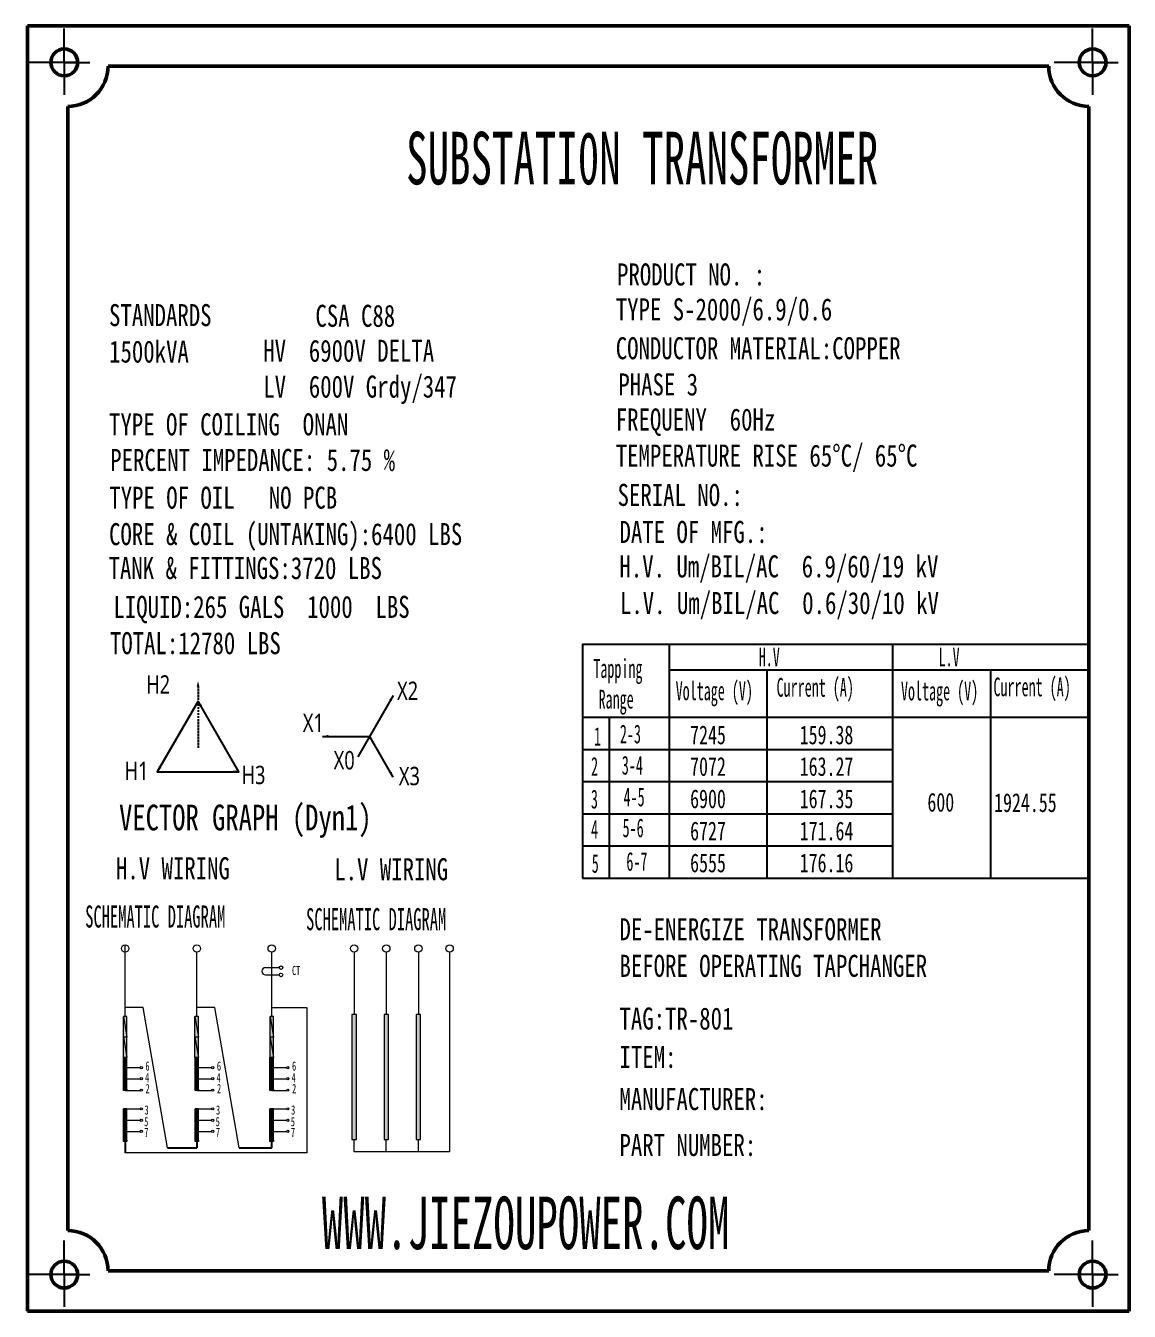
# Model space of a CAD drawing. Header units: millimetres. Extents: x 834 to 15818, y 1166 to 7882.
# Drawn here: x 11311 to 15818, y 1865 to 7115 of the extents above; entities that cross this region are included whole.
import ezdxf

# ---------------------------------------------------------------- set-up
doc = ezdxf.new("R2010")
doc.units = ezdxf.units.MM
doc.header["$LTSCALE"] = 13
for name, pattern in [('ACAD_ISO03W100', [1.18, 0.47, -0.71]), ('ACAD_ISO04W100', [30, 24, -3, 0, -3]), ('CENTERX2', [101.6, 63.5, -12.7, 12.7, -12.7]), ('HIDDEN', [9.525, 6.35, -3.175])]:
    doc.linetypes.add(name, pattern=pattern)
for name, color, linetype in [('2', 3, 'Continuous'), ('4', 2, 'HIDDEN'), ('HYJ1', 6, 'ACAD_ISO04W100'), ('HYJ3', 4, 'Continuous')]:
    doc.layers.add(name, color=color, linetype=linetype)
for name, color, linetype, lineweight in [('2-0.13', 3, 'Continuous', 13), ('标注、文本', 3, 'Continuous', 25), ('铁心', 3, 'Continuous', 0)]:
    doc.layers.add(name, color=color, linetype=linetype, lineweight=lineweight)
doc.styles.add('11', font='')
doc.styles.add('宋体', font='', dxfattribs={"width": 0.6})
doc.styles.get('11').set_extended_font_data('FangSong_GB2312')
doc.styles.get('宋体').set_extended_font_data('Microsoft YaHei')

msp = doc.modelspace()

# ---------------------------------------------------------------- hatches: boundary and pattern name
at = {"layer": '铁心'}
h = msp.add_hatch(color=256, dxfattribs=at)
h.dxf.hatch_style = 1
h.paths.add_polyline_path([(11723.934, 3068.451), (11709.689, 3068.451), (11723.934, 2985.119)])
h.paths.add_polyline_path([(11709.689, 3068.451), (11723.934, 2985.119), (11709.689, 2985.119)])
h = msp.add_hatch(color=256, dxfattribs=at)
h.dxf.hatch_style = 1
h.paths.add_polyline_path([(12016.306, 3068.451), (12002.061, 3068.451), (12016.306, 2985.119)])
h.paths.add_polyline_path([(12002.061, 3068.451), (12016.306, 2985.119), (12002.061, 2985.119)])
h = msp.add_hatch(color=256, dxfattribs=at)
h.dxf.hatch_style = 1
h.paths.add_polyline_path([(12323.048, 3068.451), (12308.803, 3068.451), (12323.048, 2985.119)])
h.paths.add_polyline_path([(12308.803, 3068.451), (12323.048, 2985.119), (12308.803, 2985.119)])
h = msp.add_hatch(color=256, dxfattribs=at)
h.dxf.hatch_style = 1
h.paths.add_polyline_path([(12661.329, 3076.795), (12642.62, 3076.795), (12642.62, 2567.235), (12661.329, 2567.235)])
h = msp.add_hatch(color=256, dxfattribs=at)
h.dxf.hatch_style = 1
h.paths.add_polyline_path([(12793.072, 3076.795), (12774.363, 3076.795), (12774.363, 2567.235), (12793.072, 2567.235)])
h = msp.add_hatch(color=256, dxfattribs=at)
h.dxf.hatch_style = 1
h.paths.add_polyline_path([(12923.931, 3076.795), (12905.222, 3076.795), (12905.222, 2567.235), (12923.931, 2567.235)])
h = msp.add_hatch(color=256, dxfattribs=at)
h.dxf.hatch_style = 1
h.paths.add_polyline_path([(11723.934, 2985.119), (11709.689, 2985.119), (11723.934, 2901.787)])
h.paths.add_polyline_path([(11709.689, 2985.119), (11723.934, 2901.787), (11709.689, 2901.787)])
h = msp.add_hatch(color=256, dxfattribs=at)
h.dxf.hatch_style = 1
h.paths.add_polyline_path([(12016.306, 2985.119), (12002.061, 2985.119), (12016.306, 2901.787)])
h.paths.add_polyline_path([(12002.061, 2985.119), (12016.306, 2901.787), (12002.061, 2901.787)])
h = msp.add_hatch(color=256, dxfattribs=at)
h.dxf.hatch_style = 1
h.paths.add_polyline_path([(12323.048, 2985.119), (12308.803, 2985.119), (12323.048, 2901.787)])
h.paths.add_polyline_path([(12308.803, 2985.119), (12323.048, 2901.787), (12308.803, 2901.787)])
h = msp.add_hatch(color=256, dxfattribs=at)
h.dxf.hatch_style = 1
h.paths.add_polyline_path([(11723.934, 2901.074), (11709.689, 2901.074), (11723.934, 2767.173)])
h.paths.add_polyline_path([(11709.689, 2901.074), (11723.934, 2767.173), (11709.689, 2767.173)])
h = msp.add_hatch(color=256, dxfattribs=at)
h.dxf.hatch_style = 1
h.paths.add_polyline_path([(11720.373, 2901.074), (11713.25, 2901.074), (11720.373, 2767.173)])
h.paths.add_polyline_path([(11713.25, 2901.074), (11720.373, 2767.173), (11713.25, 2767.173)])
h = msp.add_hatch(color=256, dxfattribs=at)
h.dxf.hatch_style = 1
h.paths.add_polyline_path([(12016.662, 2901.074), (12002.417, 2901.074), (12016.662, 2767.173)])
h.paths.add_polyline_path([(12002.417, 2901.074), (12016.662, 2767.173), (12002.417, 2767.173)])
h = msp.add_hatch(color=256, dxfattribs=at)
h.dxf.hatch_style = 1
h.paths.add_polyline_path([(12013.101, 2901.074), (12005.978, 2901.074), (12013.101, 2767.173)])
h.paths.add_polyline_path([(12005.978, 2901.074), (12013.101, 2767.173), (12005.978, 2767.173)])
h = msp.add_hatch(color=256, dxfattribs=at)
h.dxf.hatch_style = 1
h.paths.add_polyline_path([(12322.692, 2901.074), (12308.447, 2901.074), (12322.692, 2767.173)])
h.paths.add_polyline_path([(12308.447, 2901.074), (12322.692, 2767.173), (12308.447, 2767.173)])
h = msp.add_hatch(color=256, dxfattribs=at)
h.dxf.hatch_style = 1
h.paths.add_polyline_path([(12319.13, 2901.074), (12312.008, 2901.074), (12319.13, 2767.173)])
h.paths.add_polyline_path([(12312.008, 2901.074), (12319.13, 2767.173), (12312.008, 2767.173)])
h = msp.add_hatch(color=256, dxfattribs=at)
h.dxf.hatch_style = 1
h.paths.add_polyline_path([(11723.934, 2692.388), (11709.689, 2692.388), (11723.934, 2558.486)])
h.paths.add_polyline_path([(11709.689, 2692.388), (11723.934, 2558.486), (11709.689, 2558.486)])
h = msp.add_hatch(color=256, dxfattribs=at)
h.dxf.hatch_style = 1
h.paths.add_polyline_path([(11720.373, 2692.388), (11713.25, 2692.388), (11720.373, 2558.486)])
h.paths.add_polyline_path([(11713.25, 2692.388), (11720.373, 2558.486), (11713.25, 2558.486)])
h = msp.add_hatch(color=256, dxfattribs=at)
h.dxf.hatch_style = 1
h.paths.add_polyline_path([(12016.662, 2692.388), (12002.417, 2692.388), (12016.662, 2558.486)])
h.paths.add_polyline_path([(12002.417, 2692.388), (12016.662, 2558.486), (12002.417, 2558.486)])
h = msp.add_hatch(color=256, dxfattribs=at)
h.dxf.hatch_style = 1
h.paths.add_polyline_path([(12013.101, 2692.388), (12005.978, 2692.388), (12013.101, 2558.486)])
h.paths.add_polyline_path([(12005.978, 2692.388), (12013.101, 2558.486), (12005.978, 2558.486)])
h = msp.add_hatch(color=256, dxfattribs=at)
h.dxf.hatch_style = 1
h.paths.add_polyline_path([(12322.692, 2692.388), (12308.447, 2692.388), (12322.692, 2558.486)])
h.paths.add_polyline_path([(12308.447, 2692.388), (12322.692, 2558.486), (12308.447, 2558.486)])
h = msp.add_hatch(color=256, dxfattribs=at)
h.dxf.hatch_style = 1
h.paths.add_polyline_path([(12319.13, 2692.388), (12312.008, 2692.388), (12319.13, 2558.486)])
h.paths.add_polyline_path([(12312.008, 2692.388), (12319.13, 2558.486), (12312.008, 2558.486)])

# ---------------------------------------------------------------- linework, layer by layer
at = {"layer": '2'}
for points in [[(12014.793, 4438.522, 0, 11.558, 0), (12014.793, 4415.406, 11.558, 11.558, 0)], [(12014.793, 4356.555, 0, 11.558, 0), (12026.351, 4336.536, 11.558, 11.558, 0)], [(12812.146, 4379.984, 0, 11.558, 0), (12800.588, 4359.965, 11.558, 11.558, 0)], [(12523.199, 4213.16, 0, 11.558, 0), (12546.315, 4213.16, 11.558, 11.558, 0)], [(11847.969, 4067.608, 0, 11.558, 0), (11859.527, 4087.627, 11.558, 11.558, 0)], [(12812.146, 4046.336, 0, 11.558, 0), (12800.588, 4066.355, 11.558, 11.558, 0)]]:
    msp.add_lwpolyline(points, format="xyseb", dxfattribs=at)
at = {"layer": '2', "linetype": 'ACAD_ISO03W100', "ltscale": 0.2}
msp.add_lwpolyline([(12014.793, 4415.406), (12014.793, 4163.924)], dxfattribs=at)
at = {"layer": '2'}
for points in [[(12812.146, 4379.984), (12667.673, 4129.748)], [(12523.199, 4213.16), (12715.83, 4213.16)], [(12812.146, 4046.336), (12715.83, 4213.16)]]:
    msp.add_lwpolyline(points, dxfattribs=at)
msp.add_lwpolyline([(12014.793, 4356.555), (11847.969, 4067.608), (12181.616, 4067.608)], close=True, dxfattribs=at)
at = {"layer": '2', "linetype": 'Continuous'}
msp.add_lwpolyline([(12181.616, 4067.608), (12158.501, 4067.608)], dxfattribs=at)
at = {"layer": '2-0.13'}
for p, q in [((14942.594, 4484.383), (15321.184, 4484.383)), ((13042.404, 3331.65), (13042.404, 2516.276)), ((13042.404, 2516.276), (12651.974, 2516.276))]:
    msp.add_line(p, q, dxfattribs=at)
for centre, radius in [((11716.812, 3346.613), 14.963), ((12009.539, 3346.613), 14.963), ((12315.569, 3346.613), 14.963), ((12651.974, 3346.613), 14.963), ((12783.717, 3346.613), 14.963), ((12914.577, 3346.613), 14.963), ((13042.404, 3346.613), 14.963), ((12353.538, 3268.6), 7.481), ((12353.538, 3238.943), 7.481)]:
    msp.add_circle(centre, radius, dxfattribs=at)
at = {"layer": 'HYJ1', "linetype": 'CENTERX2'}
for p, q in [((11468.22, 6965.309), (11468.22, 7104.531)), ((15668.22, 6965.309), (15668.22, 7104.531)), ((11468.22, 6965.309), (11310.95, 6965.309)), ((11523.097, 6965.309), (11468.22, 6965.309)), ((11468.22, 6965.309), (11573.047, 6965.309)), ((11468.22, 6965.309), (11468.22, 6833.335)), ((11468.22, 6965.309), (11468.22, 6910.432)), ((15668.22, 6965.309), (15510.95, 6965.309)), ((15723.097, 6965.309), (15668.22, 6965.309)), ((15668.22, 6965.309), (15773.047, 6965.309)), ((15668.22, 6965.309), (15668.22, 6833.335)), ((15668.22, 6965.309), (15668.22, 6910.432)), ((11468.22, 2015.309), (11468.22, 2154.531)), ((15668.22, 2015.309), (15668.22, 2154.531)), ((11468.22, 2015.309), (11310.95, 2015.309)), ((11523.097, 2015.309), (11468.22, 2015.309)), ((11468.22, 2015.309), (11573.047, 2015.309)), ((11468.22, 2015.309), (11468.22, 1883.335)), ((11468.22, 2015.309), (11468.22, 1960.432)), ((15668.22, 2015.309), (15510.95, 2015.309)), ((15723.097, 2015.309), (15668.22, 2015.309)), ((15668.22, 2015.309), (15773.047, 2015.309)), ((15668.22, 2015.309), (15668.22, 1883.335)), ((15668.22, 2015.309), (15668.22, 1960.432))]:
    msp.add_line(p, q, dxfattribs=at)
at = {"layer": 'HYJ3', "linetype": 'ByBlock', "lineweight": 50}
for p, q in [((15818.212, 7115.241), (11318.288, 7115.241)), ((11318.288, 7115.241), (11318.288, 1865.157)), ((15818.212, 1865.157), (15818.212, 7115.241)), ((15488.949, 6950.609), (11647.551, 6950.609)), ((11482.92, 6785.978), (11482.92, 2194.42)), ((15653.58, 2194.42), (15653.58, 6785.978)), ((11647.551, 2029.789), (15488.949, 2029.789)), ((15818.212, 1865.157), (11318.288, 1865.157))]:
    msp.add_line(p, q, dxfattribs=at)
for centre in [(11468.22, 6965.309), (15668.22, 6965.309), (11468.22, 2015.309), (15668.22, 2015.309)]:
    msp.add_circle(centre, 54.877, dxfattribs=at)
for centre, start, end in [((11482.92, 6950.609), 270, 0), ((15653.58, 6950.609), 180, 270), ((11482.92, 2029.789), 0, 90), ((15653.58, 2029.789), 90, 180)]:
    msp.add_arc(centre, 164.631, start, end, dxfattribs=at)
at = {"layer": '标注、文本'}
for p, q in [((13584.971, 4589.8), (13584.971, 3634.167)), ((13584.971, 4589.8), (13584.971, 3634.167)), ((13584.971, 4589.8), (15653.58, 4589.8)), ((13938.654, 4589.8), (13938.654, 3634.167)), ((14850.471, 4589.8), (14850.471, 3634.167)), ((15653.58, 4589.8), (15653.58, 3561.586)), ((13938.654, 4484.383), (14624.689, 4484.383)), ((14337.773, 4484.383), (14337.773, 3634.167)), ((14624.689, 4484.383), (15653.58, 4484.383)), ((15251.39, 4484.383), (15251.39, 3634.167)), ((13584.971, 4291.378), (15653.58, 4291.378)), ((13693.728, 4291.378), (13693.728, 3634.167)), ((13584.971, 4159.936), (14850.471, 4159.936)), ((13584.971, 4028.493), (14850.471, 4028.493)), ((13584.971, 3897.051), (14850.471, 3897.051)), ((13584.971, 3765.609), (14850.471, 3765.609)), ((13584.971, 3634.167), (15653.58, 3634.167)), ((11716.812, 2558.486), (11716.812, 2512.191)), ((11889.669, 2532.509), (12009.539, 2532.509)), ((12009.539, 2557.958), (12009.539, 2532.509)), ((12182.397, 2532.509), (12315.569, 2532.509)), ((12315.569, 2532.509), (12315.569, 2558.486))]:
    msp.add_line(p, q, dxfattribs=at)
at = {"layer": '铁心'}
for p, q in [((12651.974, 3331.65), (12651.974, 3076.795)), ((12783.717, 3331.65), (12783.717, 3076.795)), ((12914.577, 3331.65), (12914.577, 3076.795)), ((12290.477, 3268.6), (12346.056, 3268.6)), ((12290.477, 3238.943), (12346.056, 3238.943)), ((12651.974, 2516.276), (12651.974, 2567.235)), ((12783.717, 2516.276), (12783.717, 2567.235)), ((12914.577, 2516.276), (12914.577, 2567.235))]:
    msp.add_line(p, q, dxfattribs=at)
for points in [[(11716.812, 3068.451), (11716.812, 3358.028)], [(12009.183, 3068.451), (12009.539, 3331.65)], [(12316.755, 3068.451), (12315.569, 3331.65)], [(12009.539, 2532.509), (11889.669, 2532.509), (11790.278, 3105.653), (11716.812, 3105.653)], [(12315.569, 2532.509), (12182.397, 2532.509), (12083.006, 3105.653), (12009.539, 3105.653)], [(12315.569, 3105.653), (12459.598, 3105.653), (12459.598, 2512.191)], [(11723.934, 3068.451), (11709.689, 3068.451), (11723.934, 2985.119), (11723.934, 3068.451)], [(12016.306, 3068.451), (12002.061, 3068.451), (12016.306, 2985.119), (12016.306, 3068.451)], [(12323.048, 3068.451), (12308.803, 3068.451), (12323.048, 2985.119), (12323.048, 3068.451)], [(11723.934, 2985.119), (11709.689, 2985.119), (11723.934, 2901.787), (11723.934, 2985.119)], [(12016.306, 2985.119), (12002.061, 2985.119), (12016.306, 2901.787), (12016.306, 2985.119)], [(12323.048, 2985.119), (12308.803, 2985.119), (12323.048, 2901.787), (12323.048, 2985.119)], [(11723.934, 2901.074), (11709.689, 2901.074), (11723.934, 2767.173), (11723.934, 2901.074)], [(11720.373, 2901.074), (11713.25, 2901.074), (11720.373, 2767.173), (11720.373, 2901.074)], [(11716.812, 2901.074), (11716.812, 2767.173)], [(12016.662, 2901.074), (12002.417, 2901.074), (12016.662, 2767.173), (12016.662, 2901.074)], [(12013.101, 2901.074), (12005.978, 2901.074), (12013.101, 2767.173), (12013.101, 2901.074)], [(12009.539, 2901.074), (12009.539, 2767.173)], [(12322.692, 2901.074), (12308.447, 2901.074), (12322.692, 2767.173), (12322.692, 2901.074)], [(12319.13, 2901.074), (12312.008, 2901.074), (12319.13, 2767.173), (12319.13, 2901.074)], [(12315.569, 2901.074), (12315.569, 2767.173)], [(11716.812, 2860.477), (11778.064, 2860.477)], [(12009.539, 2860.477), (12070.792, 2860.477)], [(12315.569, 2860.477), (12377.534, 2860.477)], [(11716.812, 2814.181), (11778.064, 2814.181)], [(12009.539, 2814.181), (12070.792, 2814.181)], [(12315.569, 2814.181), (12377.534, 2814.181)], [(11716.812, 2767.173), (11778.064, 2767.173)], [(12009.539, 2767.173), (12070.792, 2767.173)], [(12315.569, 2767.173), (12377.534, 2767.173)], [(11723.934, 2692.388), (11709.689, 2692.388), (11723.934, 2558.486), (11723.934, 2692.388)], [(11720.373, 2692.388), (11713.25, 2692.388), (11720.373, 2558.486), (11720.373, 2692.388)], [(11716.812, 2558.486), (11716.812, 2692.388)], [(11716.812, 2692.388), (11778.064, 2692.388)], [(12016.662, 2692.388), (12002.417, 2692.388), (12016.662, 2558.486), (12016.662, 2692.388)], [(12013.101, 2692.388), (12005.978, 2692.388), (12013.101, 2558.486), (12013.101, 2692.388)], [(12009.539, 2558.486), (12009.539, 2692.388)], [(12009.539, 2692.388), (12070.792, 2692.388)], [(12322.692, 2692.388), (12308.447, 2692.388), (12322.692, 2558.486), (12322.692, 2692.388)], [(12319.13, 2692.388), (12312.008, 2692.388), (12319.13, 2558.486), (12319.13, 2692.388)], [(12315.569, 2558.486), (12315.569, 2692.388)], [(12315.569, 2692.388), (12377.534, 2692.388)], [(11716.812, 2645.38), (11778.064, 2645.38)], [(12009.539, 2645.38), (12070.792, 2645.38)], [(12315.569, 2645.38), (12377.534, 2645.38)], [(11716.812, 2599.084), (11778.064, 2599.084)], [(12009.539, 2599.084), (12070.792, 2599.084)], [(12315.569, 2599.084), (12377.534, 2599.084)], [(12459.598, 2512.191), (12459.598, 2512.191), (11716.812, 2512.191)]]:
    msp.add_lwpolyline(points, dxfattribs=at)
for points in [[(11709.689, 3068.451), (11723.934, 2985.119), (11709.689, 2985.119), (11709.689, 3068.451)], [(12002.061, 3068.451), (12016.306, 2985.119), (12002.061, 2985.119), (12002.061, 3068.451)], [(12308.803, 3068.451), (12323.048, 2985.119), (12308.803, 2985.119), (12308.803, 3068.451)], [(12642.62, 2567.235), (12661.329, 2567.235), (12661.329, 3076.795), (12642.62, 3076.795)], [(12774.363, 2567.235), (12793.072, 2567.235), (12793.072, 3076.795), (12774.363, 3076.795)], [(12905.222, 2567.235), (12923.931, 2567.235), (12923.931, 3076.795), (12905.222, 3076.795)], [(11709.689, 2985.119), (11723.934, 2901.787), (11709.689, 2901.787), (11709.689, 2985.119)], [(12002.061, 2985.119), (12016.306, 2901.787), (12002.061, 2901.787), (12002.061, 2985.119)], [(12308.803, 2985.119), (12323.048, 2901.787), (12308.803, 2901.787), (12308.803, 2985.119)], [(11709.689, 2901.074), (11723.934, 2767.173), (11709.689, 2767.173), (11709.689, 2901.074)], [(11713.25, 2901.074), (11720.373, 2767.173), (11713.25, 2767.173), (11713.25, 2901.074)], [(12002.417, 2901.074), (12016.662, 2767.173), (12002.417, 2767.173), (12002.417, 2901.074)], [(12005.978, 2901.074), (12013.101, 2767.173), (12005.978, 2767.173), (12005.978, 2901.074)], [(12308.447, 2901.074), (12322.692, 2767.173), (12308.447, 2767.173), (12308.447, 2901.074)], [(12312.008, 2901.074), (12319.13, 2767.173), (12312.008, 2767.173), (12312.008, 2901.074)], [(11709.689, 2692.388), (11723.934, 2558.486), (11709.689, 2558.486), (11709.689, 2692.388)], [(11713.25, 2692.388), (11720.373, 2558.486), (11713.25, 2558.486), (11713.25, 2692.388)], [(12002.417, 2692.388), (12016.662, 2558.486), (12002.417, 2558.486), (12002.417, 2692.388)], [(12005.978, 2692.388), (12013.101, 2558.486), (12005.978, 2558.486), (12005.978, 2692.388)], [(12308.447, 2692.388), (12322.692, 2558.486), (12308.447, 2558.486), (12308.447, 2692.388)], [(12312.008, 2692.388), (12319.13, 2558.486), (12312.008, 2558.486), (12312.008, 2692.388)]]:
    msp.add_lwpolyline(points, close=True, dxfattribs=at)
for centre in [(11782.694, 2860.12), (12074.71, 2860.12), (12381.451, 2860.12), (11782.694, 2815.249), (12074.71, 2815.249), (12381.451, 2815.249), (11782.694, 2768.241), (12074.71, 2768.241), (12381.451, 2768.241), (11782.694, 2692.031), (12074.71, 2692.031), (12381.451, 2692.031), (11782.694, 2645.024), (12074.71, 2645.024), (12381.451, 2645.024), (11782.694, 2600.152), (12074.71, 2600.152), (12381.451, 2600.152)]:
    msp.add_circle(centre, 4.63, dxfattribs=at)
msp.add_arc((12290.477, 3253.772), 14.828, 90, 270, dxfattribs=at)

# ---------------------------------------------------------------- texts
at = {"layer": '2', "style": '宋体', "width": 0.76}
for s, p in [('H2', (11803.025, 4387.542)), ('X2', (12827.76, 4361.642)), ('X1', (12442.706, 4230.745)), ('X0', (12568.691, 4078.086)), ('H1', (11715.023, 4034.759)), ('H3', (12192.612, 4018.016)), ('X3', (12835.089, 4013.598))]:
    msp.add_text(s, height=75, dxfattribs=at).set_placement(p)
at = {"layer": '2-0.13', "style": '11'}
for s, height, width, p in [('PRODUCT NO. : ', 90, 0.76, (13726.17, 6054.508)), ('TYPE S-2000/6.9/0.6', 90, 0.76, (13720.881, 5911.941)), ('STANDARDS', 90, 0.76, (11651.306, 5888.273)), ('CSA C88', 90, 0.76, (12494.308, 5885.544)), ('1500kVA', 90, 0.76, (11651.601, 5739.487)), ('HV  6900V DELTA', 90, 0.76, (12281.25, 5742.725)), ('CONDUCTOR MATERIAL:COPPER', 90, 0.76, (13720.881, 5753.239)), ('LV  600V Grdy/347', 90, 0.76, (12281.25, 5596.419)), ('PHASE 3', 90, 0.76, (13731.489, 5605.289)), ('TYPE OF COILING  ONAN', 90, 0.76, (11651.306, 5442.203)), ('FREQUENY  60Hz', 90, 0.76, (13720.881, 5462.032)), ('TEMPERATURE RISE 65°C/ 65°C', 90, 0.76, (13720.881, 5314.758)), ('PERCENT IMPEDANCE: 5.75 %%%', 90, 0.76, (11656.152, 5296.91)), ('TYPE OF OIL   NO PCB', 90, 0.76, (11652.399, 5142.742)), ('SERIAL NO.:', 90, 0.76, (13728.327, 5154.093)), ('CORE & COIL (UNTAKING):6400 LBS', 90, 0.76, (11651.395, 4993.97)), ('DATE OF MFG.:', 90, 0.76, (13736.217, 5002.855)), ('TANK & FITTINGS:3720 LBS', 90, 0.76, (11649.326, 4855.447)), ('H.V. Um/BIL/AC  6.9/60/19 kV', 90, 0.76, (13735.892, 4862.198)), ('LIQUID:265 GALS  1000  LBS', 90, 0.76, (11669.361, 4696.943)), ('L.V. Um/BIL/AC  0.6/30/10 kV', 90, 0.76, (13737.961, 4712.789)), ('TOTAL:12780 LBS', 90, 0.76, (11654.941, 4548.675)), ('H.V', 76.6746, 0.55, (14304.742, 4499.27)), ('L.V', 76.6746, 0.55, (15039.152, 4499.27)), ('Tapping ', 76.6746, 0.55, (13629.26, 4451.862)), ('Voltage (V)', 76.67461, 0.55, (13965.426, 4360.797)), ('Current (A)', 76.67461, 0.55, (14377.709, 4375.028)), ('Voltage (V)', 76.67461, 0.55, (14885.607, 4359.989)), ('Current (A)', 76.67461, 0.55, (15263.496, 4376.825)), ('Range', 76.6746, 0.55, (13650.633, 4326.721)), ('2-3', 76.6746, 0.55, (13737.782, 4184.587)), ('7245', 76.6746, 0.7, (14024.574, 4180.825)), ('159.38', 76.6746, 0.7, (14472.147, 4180.825)), ('1      ', 76.6746, 0.55, (13632.501, 4174.684)), ('2   ', 76.6746, 0.55, (13619.924, 4052.018)), ('3-4', 76.6746, 0.55, (13745.553, 4056.998)), ('7072', 76.6746, 0.7, (14024.574, 4051.872)), ('163.27', 76.6746, 0.7, (14472.147, 4051.872)), ('3', 76.675, 0.55, (13619.437, 3918.697)), ('4-5', 76.6746, 0.55, (13752.765, 3927.355)), ('6900', 76.6746, 0.7, (14024.574, 3919.812)), ('167.35', 76.6746, 0.7, (14472.147, 3919.812)), ('VECTOR GRAPH (Dyn1)', 105, 0.76, (11692.202, 3829.203)), ('600', 76.6746, 0.7, (14993.651, 3905.718)), ('1924.55', 76.6746, 0.7, (15265.998, 3904.053)), ('4', 76.675, 0.55, (13619.924, 3795.159)), ('5-6', 76.6746, 0.55, (13748.737, 3801.263)), ('6727', 76.6746, 0.7, (14024.574, 3788.497)), ('171.64', 76.6746, 0.7, (14472.147, 3788.497)), ('5', 76.675, 0.55, (13622.786, 3656.015)), ('6-7', 76.6746, 0.55, (13764.118, 3664.024)), ('6555', 76.6746, 0.7, (14024.574, 3658.099)), ('176.16', 76.6746, 0.7, (14472.147, 3658.099)), ('H.V WIRING ', 90, 0.76, (11679.495, 3629.344)), ('L.V WIRING ', 90, 0.76, (12571.074, 3625.425)), ('SCHEMATIC DIAGRAM ', 90, 0.55, (11553.943, 3432.334)), ('SCHEMATIC DIAGRAM ', 90, 0.55, (12456.098, 3421.566)), ('DE-ENERGIZE TRANSFORMER', 90, 0.76, (13736.099, 3380.364)), ('BEFORE OPERATING TAPCHANGER', 90, 0.76, (13736.099, 3230.956)), ('TAG:TR-801', 90, 0.76, (13736.099, 3015.714)), ('ITEM:', 90, 0.76, (13736.099, 2859.045)), ('MANUFACTURER:', 90, 0.76, (13736.099, 2686.7)), ('PART NUMBER:', 90, 0.76, (13736.099, 2499.359))]:
    msp.add_text(s, height=height, dxfattribs=dict(at, width=width)).set_placement(p)
at = {"layer": '4', "style": '11', "width": 0.6}
for s, p in [('SUBSTATI0N TRANSFORMER', (12864.717, 6467.243)), ('WWW.JIEZOUPOWER.COM', (12520.131, 2118.913))]:
    msp.add_text(s, height=214.6889, dxfattribs=at).set_placement(p)
at = {"layer": '铁心', "style": '11', "width": 0.55}
for s, height, p in [('CT', 37.5706, (12398.592, 3238.26)), ('4', 37.571, (11798.349, 2800.745)), ('6', 37.571, (11799.834, 2848.059)), ('4', 37.571, (12090.365, 2800.745)), ('6', 37.571, (12091.85, 2848.059)), ('4', 37.571, (12397.107, 2800.745)), ('6', 37.571, (12398.592, 2848.059)), ('2', 37.571, (11800.24, 2755.874)), ('2', 37.571, (12092.256, 2755.874)), ('2', 37.571, (12398.998, 2755.874)), ('3', 37.571, (11796.17, 2668.587)), ('3', 37.571, (12088.185, 2668.587)), ('3', 37.571, (12394.927, 2668.587)), ('5', 37.571, (11794.745, 2621.119)), ('5', 37.571, (12086.761, 2621.119)), ('5', 37.571, (12393.503, 2621.119)), ('7', 37.571, (11795.457, 2576.938)), ('7', 37.571, (12087.473, 2576.938)), ('7', 37.571, (12394.215, 2576.938))]:
    msp.add_text(s, height=height, dxfattribs=at).set_placement(p)

doc.saveas('drawing.dxf')
